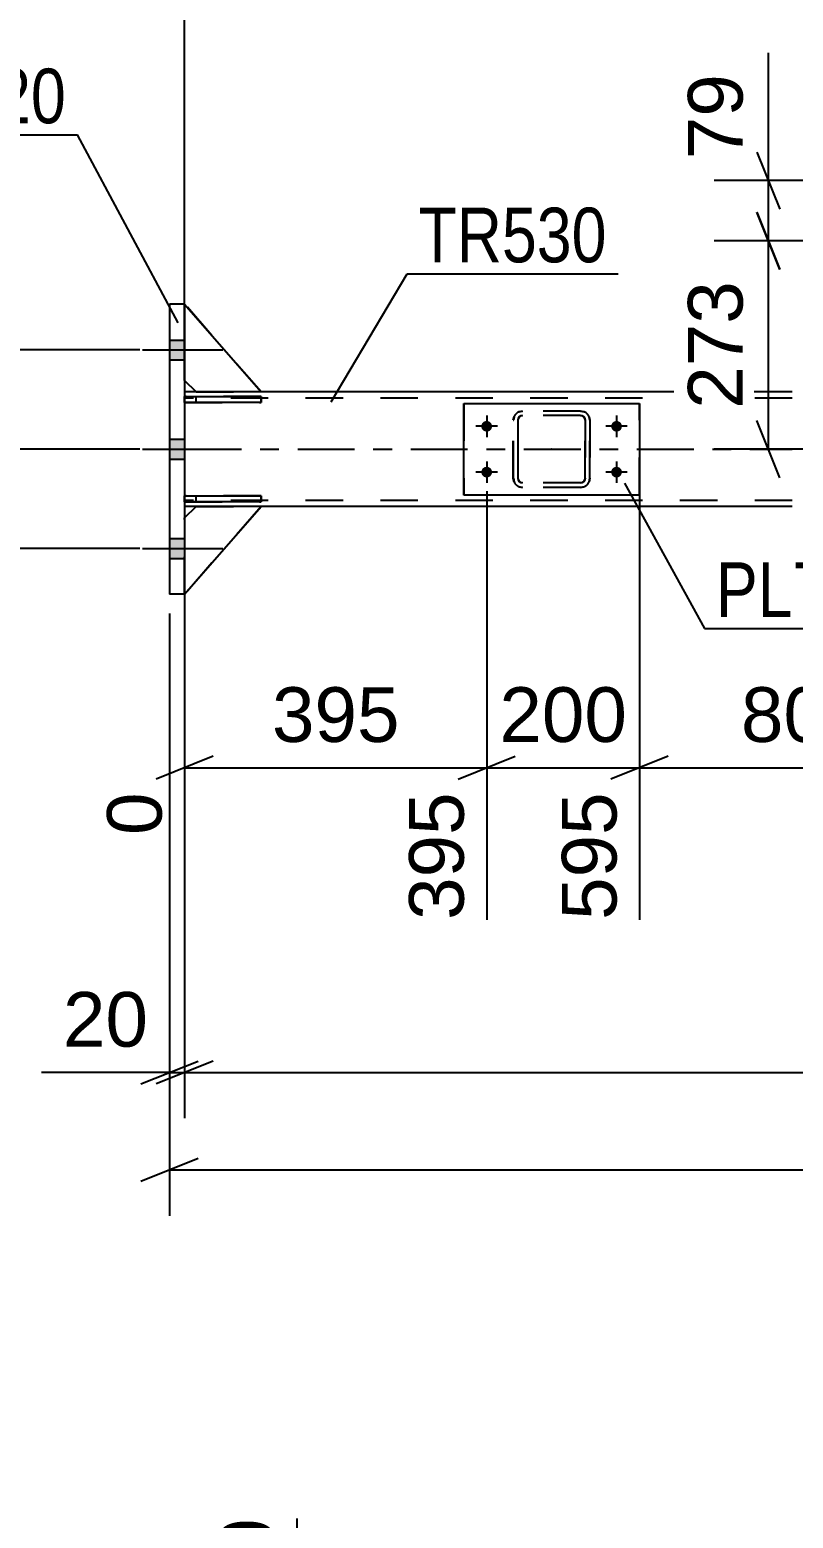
# Model space of a CAD drawing. Header units: millimetres. Extents: x -54 to 787, y -402 to 192.
# Drawn here: x 3.4 to 43.3, y 71.4 to 149.4 of the extents above; entities that cross this region are included whole.
import ezdxf

# ---------------------------------------------------------------- set-up
doc = ezdxf.new("R2010")
doc.units = ezdxf.units.MM
doc.linetypes.add('DXK_LINE_DOT2', pattern=[3.9198, 1.9599, -1.9599])
doc.linetypes.add('DXK_LINE_DOT3', pattern=[5.9187, 2.979, -0.9799, 0.9799, -0.9799])
doc.styles.add('Arial', font='ARIAL.TTF', dxfattribs={"height": 0.2})
doc.styles.add('Arial Narrow', font='ARIALN.TTF', dxfattribs={"height": 0.2})

# ---------------------------------------------------------------- blocks, each defined once
blk = doc.blocks.new('Bolt-122573057-1853 - 1638')
at = {"linetype": 'Continuous'}
for points in [[(27.018, 128.635), (27.024, 128.693), (27.042, 128.749), (27.071, 128.799), (27.11, 128.843), (27.158, 128.877), (27.211, 128.901), (27.269, 128.913), (27.327, 128.913), (27.384, 128.901), (27.438, 128.877), (27.485, 128.843), (27.524, 128.799), (27.554, 128.749), (27.572, 128.693), (27.578, 128.635), (27.572, 128.577), (27.554, 128.521), (27.524, 128.47), (27.485, 128.427), (27.438, 128.392), (27.384, 128.369), (27.327, 128.356), (27.269, 128.356), (27.211, 128.369), (27.158, 128.392), (27.11, 128.427), (27.071, 128.47), (27.042, 128.521), (27.024, 128.577)], [(33.818, 128.635), (33.824, 128.693), (33.842, 128.749), (33.871, 128.799), (33.91, 128.843), (33.958, 128.877), (34.011, 128.901), (34.069, 128.913), (34.127, 128.913), (34.184, 128.901), (34.238, 128.877), (34.285, 128.843), (34.324, 128.799), (34.354, 128.749), (34.372, 128.693), (34.378, 128.635), (34.372, 128.577), (34.354, 128.521), (34.324, 128.47), (34.285, 128.427), (34.238, 128.392), (34.184, 128.369), (34.127, 128.356), (34.069, 128.356), (34.011, 128.369), (33.958, 128.392), (33.91, 128.427), (33.871, 128.47), (33.842, 128.521), (33.824, 128.577)], [(27.018, 126.235), (27.024, 126.293), (27.042, 126.349), (27.071, 126.399), (27.11, 126.443), (27.158, 126.477), (27.211, 126.501), (27.269, 126.513), (27.327, 126.513), (27.384, 126.501), (27.438, 126.477), (27.485, 126.443), (27.524, 126.399), (27.554, 126.349), (27.572, 126.293), (27.578, 126.235), (27.572, 126.177), (27.554, 126.121), (27.524, 126.07), (27.485, 126.027), (27.438, 125.992), (27.384, 125.969), (27.327, 125.956), (27.269, 125.956), (27.211, 125.969), (27.158, 125.992), (27.11, 126.027), (27.071, 126.07), (27.042, 126.121), (27.024, 126.177)], [(33.818, 126.235), (33.824, 126.293), (33.842, 126.349), (33.871, 126.399), (33.91, 126.443), (33.958, 126.477), (34.011, 126.501), (34.069, 126.513), (34.127, 126.513), (34.184, 126.501), (34.238, 126.477), (34.285, 126.443), (34.324, 126.399), (34.354, 126.349), (34.372, 126.293), (34.378, 126.235), (34.372, 126.177), (34.354, 126.121), (34.324, 126.07), (34.285, 126.027), (34.238, 125.992), (34.184, 125.969), (34.127, 125.956), (34.069, 125.956), (34.011, 125.969), (33.958, 125.992), (33.91, 126.027), (33.871, 126.07), (33.842, 126.121), (33.824, 126.177)]]:
    blk.add_hatch(color=1, dxfattribs=at).paths.add_polyline_path(points)
at = {"color": 1, "linetype": 'Continuous'}
for p, q in [((27.858, 128.635), (26.738, 128.635)), ((27.298, 129.195), (27.298, 128.075)), ((34.658, 128.635), (33.538, 128.635)), ((34.098, 129.195), (34.098, 128.075)), ((27.298, 126.795), (27.298, 125.675)), ((34.098, 126.795), (34.098, 125.675)), ((27.858, 126.235), (26.738, 126.235)), ((34.658, 126.235), (33.538, 126.235))]:
    blk.add_line(p, q, dxfattribs=at)
blk = doc.blocks.new('Part-122573057-1840 - 1638')
at = {"color": 7, "linetype": 'DXK_LINE_DOT2'}
for p, q in [((28.989, 129.398), (29.173, 129.435)), ((29.178, 129.435), (28.994, 129.398)), ((32.218, 129.435), (29.173, 129.435)), ((32.213, 129.435), (32.397, 129.398)), ((32.401, 129.398), (32.218, 129.435)), ((28.693, 128.955), (28.73, 129.139)), ((28.693, 128.955), (28.698, 128.955)), ((28.693, 125.915), (28.693, 128.955)), ((28.734, 129.139), (28.698, 128.955)), ((28.698, 125.915), (28.698, 128.955)), ((28.951, 129.047), (28.933, 128.955)), ((28.938, 128.955), (28.933, 128.955)), ((28.933, 128.955), (28.933, 125.915)), ((28.938, 128.955), (28.956, 129.047)), ((28.938, 125.915), (28.938, 128.955)), ((29.003, 129.125), (28.951, 129.047)), ((28.956, 129.047), (29.008, 129.125)), ((28.989, 129.398), (28.994, 129.398)), ((29.081, 129.177), (29.003, 129.125)), ((29.008, 129.125), (29.086, 129.177)), ((29.173, 129.195), (29.081, 129.177)), ((29.086, 129.177), (29.178, 129.195)), ((32.218, 129.195), (29.173, 129.195)), ((32.305, 129.177), (32.213, 129.195)), ((32.218, 129.195), (32.31, 129.177)), ((32.305, 129.177), (32.31, 129.177)), ((32.383, 129.125), (32.305, 129.177)), ((32.31, 129.177), (32.387, 129.125)), ((32.435, 129.047), (32.383, 129.125)), ((32.387, 129.125), (32.439, 129.047)), ((32.453, 128.955), (32.435, 129.047)), ((32.439, 129.047), (32.458, 128.955)), ((32.458, 128.955), (32.453, 128.955)), ((32.453, 128.955), (32.453, 125.915)), ((32.458, 125.915), (32.458, 128.955)), ((32.657, 129.139), (32.693, 128.955)), ((32.698, 128.955), (32.661, 129.139)), ((32.698, 128.955), (32.693, 128.955)), ((32.693, 128.955), (32.693, 125.915)), ((32.698, 125.915), (32.698, 128.955)), ((28.698, 125.915), (28.693, 125.915)), ((28.73, 125.731), (28.693, 125.915)), ((28.698, 125.915), (28.734, 125.731)), ((28.933, 125.915), (28.938, 125.915)), ((28.933, 125.915), (28.951, 125.823)), ((28.956, 125.823), (28.938, 125.915)), ((28.951, 125.823), (29.003, 125.745)), ((29.008, 125.745), (28.956, 125.823)), ((29.003, 125.745), (29.081, 125.693)), ((29.086, 125.693), (29.008, 125.745)), ((29.081, 125.693), (29.173, 125.675)), ((29.178, 125.675), (29.086, 125.693)), ((32.218, 125.675), (29.173, 125.675)), ((32.213, 125.675), (32.305, 125.693)), ((32.31, 125.693), (32.218, 125.675)), ((32.305, 125.693), (32.383, 125.745)), ((32.305, 125.693), (32.31, 125.693)), ((32.387, 125.745), (32.31, 125.693)), ((32.383, 125.745), (32.435, 125.823)), ((32.439, 125.823), (32.387, 125.745)), ((32.435, 125.823), (32.453, 125.915)), ((32.458, 125.915), (32.439, 125.823)), ((32.453, 125.915), (32.458, 125.915)), ((32.693, 125.915), (32.657, 125.731)), ((32.661, 125.731), (32.698, 125.915)), ((32.693, 125.915), (32.698, 125.915)), ((28.989, 125.471), (28.994, 125.471)), ((29.173, 125.435), (28.989, 125.471)), ((28.994, 125.471), (29.178, 125.435)), ((32.218, 125.435), (29.173, 125.435)), ((32.397, 125.471), (32.213, 125.435)), ((32.218, 125.435), (32.401, 125.471))]:
    blk.add_line(p, q, dxfattribs=at)
at = {"color": 7, "linetype": 'DXK_LINE_DOT3'}
blk.add_line((30.701, 127.435), (30.69, 127.435), dxfattribs=at)
at = {"color": 7, "linetype": 'DXK_LINE_DOT2'}
for centre, start, end in [((29.173, 128.955), 112.5, 157.5), ((29.178, 128.955), 112.5, 157.5), ((32.213, 128.955), 22.5, 67.5), ((32.218, 128.955), 22.5, 67.5), ((29.173, 125.915), 202.5, 247.5), ((29.178, 125.915), 202.5, 247.5), ((32.213, 125.915), 292.5, 337.5), ((32.218, 125.915), 292.5, 337.5)]:
    blk.add_arc(centre, 0.48, start, end, dxfattribs=at)
blk = doc.blocks.new('Bolt-122573057-1795 - 1638')
at = {"linetype": 'Continuous'}
for points in [[(10.684, 133.155), (10.684, 132.115), (11.484, 132.115), (11.484, 133.155)], [(10.684, 133.155), (10.684, 132.115), (11.484, 132.115), (11.484, 133.155)], [(10.684, 133.155), (10.684, 132.115), (11.484, 132.115), (11.484, 133.155)], [(10.684, 127.955), (10.684, 126.915), (11.484, 126.915), (11.484, 127.955)], [(10.684, 127.955), (10.684, 126.915), (11.484, 126.915), (11.484, 127.955)], [(10.684, 122.755), (10.684, 121.715), (11.484, 121.715), (11.484, 122.755)], [(10.684, 122.755), (10.684, 121.715), (11.484, 121.715), (11.484, 122.755)], [(10.684, 122.755), (10.684, 121.715), (11.484, 121.715), (11.484, 122.755)]]:
    blk.add_hatch(color=1, dxfattribs=at).paths.add_polyline_path(points)
at = {"color": 1, "linetype": 'Continuous'}
for p, q in [((9.284, 132.635), (13.484, 132.635)), ((9.284, 132.635), (13.484, 132.635)), ((9.284, 132.635), (13.484, 132.635)), ((10.684, 133.155), (11.484, 133.155)), ((10.684, 133.155), (11.484, 133.155)), ((10.684, 133.155), (11.484, 133.155)), ((10.684, 132.115), (11.484, 132.115)), ((10.684, 132.115), (11.484, 132.115)), ((10.684, 132.115), (11.484, 132.115)), ((10.684, 127.955), (11.484, 127.955)), ((10.684, 127.955), (11.484, 127.955)), ((9.284, 127.435), (13.484, 127.435)), ((9.284, 127.435), (13.484, 127.435)), ((10.684, 126.915), (11.484, 126.915)), ((10.684, 126.915), (11.484, 126.915)), ((10.684, 122.755), (11.484, 122.755)), ((10.684, 122.755), (11.484, 122.755)), ((10.684, 122.755), (11.484, 122.755)), ((9.284, 122.235), (13.484, 122.235)), ((9.284, 122.235), (13.484, 122.235)), ((9.284, 122.235), (13.484, 122.235)), ((10.684, 121.715), (11.484, 121.715)), ((10.684, 121.715), (11.484, 121.715)), ((10.684, 121.715), (11.484, 121.715))]:
    blk.add_line(p, q, dxfattribs=at)
blk = doc.blocks.new('Part-122573057-1802 - 1638')
at = {"color": 2, "linetype": 'Continuous'}
for p, q in [((12.084, 130.435), (11.484, 130.435)), ((43.298, 130.435), (15.484, 130.435)), ((12.084, 124.435), (11.484, 124.435)), ((43.298, 124.435), (15.484, 124.435))]:
    blk.add_line(p, q, dxfattribs=at)
at = {"color": 7, "linetype": 'DXK_LINE_DOT2'}
for p, q in [((11.484, 130.435), (11.484, 124.435)), ((15.484, 130.435), (12.084, 130.435)), ((43.298, 130.115), (11.484, 130.115)), ((43.298, 124.755), (11.484, 124.755)), ((15.484, 124.435), (12.084, 124.435))]:
    blk.add_line(p, q, dxfattribs=at)
at = {"color": 7, "linetype": 'DXK_LINE_DOT3'}
blk.add_line((11.484, 127.435), (43.298, 127.435), dxfattribs=at)
blk = doc.blocks.new('Part-122573057-1817 - 1638')
at = {"color": 2, "linetype": 'Continuous'}
for p, q in [((26.098, 125.035), (26.098, 129.835)), ((26.098, 129.835), (26.098, 129.835)), ((26.098, 129.835), (35.298, 129.835)), ((35.298, 129.835), (35.298, 125.035)), ((26.098, 125.035), (26.098, 125.035)), ((35.298, 125.035), (26.098, 125.035))]:
    blk.add_line(p, q, dxfattribs=at)
at = {"color": 7, "linetype": 'DXK_LINE_DOT2'}
for p, q in [((26.098, 129.835), (26.098, 125.035)), ((26.098, 129.835), (26.098, 129.835)), ((35.298, 125.035), (35.298, 129.835)), ((26.098, 125.035), (26.098, 125.035))]:
    blk.add_line(p, q, dxfattribs=at)
blk = doc.blocks.new('Part-122573057-1883 - 1638')
at = {"color": 7, "linetype": 'DXK_LINE_DOT2'}
for p, q in [((15.484, 130.435), (11.484, 135.035)), ((11.484, 135.035), (11.484, 131.035)), ((11.484, 131.035), (12.084, 130.435)), ((12.084, 130.435), (15.484, 130.435))]:
    blk.add_line(p, q, dxfattribs=at)
blk = doc.blocks.new('Part-122573057-1884 - 1638')
at = {"color": 2, "linetype": 'Continuous'}
for p, q in [((11.484, 135.035), (15.484, 130.435)), ((12.084, 130.435), (11.484, 131.035)), ((15.484, 130.435), (12.084, 130.435))]:
    blk.add_line(p, q, dxfattribs=at)
at = {"color": 7, "linetype": 'DXK_LINE_DOT2'}
blk.add_line((11.484, 131.035), (11.484, 135.035), dxfattribs=at)
blk = doc.blocks.new('Part-122573057-1913 - 1638')
at = {"color": 7, "linetype": 'DXK_LINE_DOT2'}
for p, q in [((11.484, 123.835), (12.084, 124.435)), ((15.484, 124.435), (11.484, 119.835)), ((12.084, 124.435), (15.484, 124.435)), ((11.484, 119.835), (11.484, 123.835))]:
    blk.add_line(p, q, dxfattribs=at)
blk = doc.blocks.new('Part-122573057-1914 - 1638')
at = {"color": 2, "linetype": 'Continuous'}
for p, q in [((12.084, 124.435), (11.484, 123.835)), ((11.484, 119.835), (15.484, 124.435)), ((15.484, 124.435), (12.084, 124.435))]:
    blk.add_line(p, q, dxfattribs=at)
at = {"color": 7, "linetype": 'DXK_LINE_DOT2'}
blk.add_line((11.484, 123.835), (11.484, 119.835), dxfattribs=at)
blk = doc.blocks.new('Part-122573057-1915 - 1638')
at = {"color": 2, "linetype": 'Continuous'}
for p, q in [((11.484, 130.195), (15.484, 130.195)), ((11.484, 130.195), (11.484, 129.875)), ((15.484, 130.195), (15.484, 129.875)), ((15.484, 129.875), (11.484, 129.875))]:
    blk.add_line(p, q, dxfattribs=at)
at = {"color": 7, "linetype": 'DXK_LINE_DOT2'}
for p, q in [((11.484, 129.875), (11.484, 130.195)), ((12.084, 129.875), (12.084, 130.195))]:
    blk.add_line(p, q, dxfattribs=at)
blk = doc.blocks.new('Part-122573057-1959 - 1638')
at = {"color": 7, "linetype": 'DXK_LINE_DOT2'}
for p, q in [((15.484, 130.195), (11.484, 130.195)), ((11.484, 130.195), (11.484, 129.875)), ((11.484, 129.875), (11.484, 130.195)), ((12.084, 129.875), (12.084, 130.195)), ((15.484, 129.875), (15.484, 130.195)), ((11.484, 129.875), (15.484, 129.875))]:
    blk.add_line(p, q, dxfattribs=at)
blk = doc.blocks.new('Part-122573057-2014 - 1638')
at = {"color": 7, "linetype": 'DXK_LINE_DOT2'}
for p, q in [((15.484, 124.995), (11.484, 124.995)), ((11.484, 124.995), (11.484, 124.675)), ((11.484, 124.675), (11.484, 124.995)), ((12.084, 124.675), (12.084, 124.995)), ((15.484, 124.675), (15.484, 124.995)), ((11.484, 124.675), (15.484, 124.675))]:
    blk.add_line(p, q, dxfattribs=at)
blk = doc.blocks.new('Part-122573057-2038 - 1638')
at = {"color": 2, "linetype": 'Continuous'}
for p, q in [((11.484, 135.035), (10.684, 135.035)), ((10.684, 135.035), (10.684, 119.835)), ((11.484, 135.035), (11.484, 119.835)), ((11.484, 119.835), (10.684, 119.835))]:
    blk.add_line(p, q, dxfattribs=at)
blk = doc.blocks.new('Part-122573057-2062 - 1638')
at = {"color": 2, "linetype": 'Continuous'}
for p, q in [((11.484, 124.995), (15.484, 124.995)), ((11.484, 124.995), (11.484, 124.675)), ((15.484, 124.995), (15.484, 124.675)), ((15.484, 124.675), (11.484, 124.675))]:
    blk.add_line(p, q, dxfattribs=at)
at = {"color": 7, "linetype": 'DXK_LINE_DOT2'}
for p, q in [((11.484, 124.675), (11.484, 124.995)), ((12.084, 124.675), (12.084, 124.995))]:
    blk.add_line(p, q, dxfattribs=at)
blk = doc.blocks.new('StraightDimension-122573057-8316 - 2998')
at = {"color": 7, "linetype": 'Continuous'}
for p, q in [((17.373, 18.239), (17.373, 71.423)), ((0.16, 4), (0.16, 62.475)), ((1.66, 59.552), (-1.34, 58.352)), ((15.873, 58.352), (18.873, 59.552)), ((0.16, 58.952), (17.373, 58.952))]:
    blk.add_line(p, q, dxfattribs=at)
at = {"color": 0}
blk.add_wipeout([(12.702, 59.702), (12.702, 63.902), (4.831, 63.902), (4.831, 59.702)], dxfattribs=at)
at = {"color": 3, "style": 'Arial'}
blk.add_text('430', height=2.8652, dxfattribs=at).set_placement((5.431, 60.302))
at = {"color": 0, "linetype": 'Continuous'}
for points in [[(16.773, 72.023), (12.573, 72.023), (12.573, 64.152), (16.773, 64.152)], [(-0.44, 63.075), (-4.64, 63.075), (-4.64, 59.652), (-0.44, 59.652)]]:
    blk.add_wipeout(points, dxfattribs=at)
at = {"color": 3, "linetype": 'Continuous', "style": 'Arial'}
for s, height, p in [('430', 2.8652, (16.173, 64.752)), ('0', 2.865, (-1.04, 60.252))]:
    blk.add_text(s, height=height, rotation=90.00021, dxfattribs=at).set_placement(p)
blk = doc.blocks.new('StraightDimension-122573057-2337 - 1638')
at = {"color": 7, "linetype": 'Continuous'}
for p, q in [((42.05, 141.502), (42.05, 148.2)), ((42.05, 141.502), (42.05, 148.2)), ((41.45, 143.002), (42.65, 140.002)), ((62.472, 141.502), (39.2, 141.502)), ((42.05, 138.348), (42.05, 141.502)), ((42.65, 136.848), (41.45, 139.848)), ((58.198, 138.348), (39.2, 138.348))]:
    blk.add_line(p, q, dxfattribs=at)
at = {"color": 0}
blk.add_wipeout([(41.3, 147.675), (37.1, 147.675), (37.1, 142.027), (41.3, 142.027)], dxfattribs=at)
at = {"color": 3, "style": 'Arial'}
blk.add_text('79', height=2.8652, rotation=90.00021, dxfattribs=at).set_placement((40.7, 142.627))
blk = doc.blocks.new('StraightDimension-122573057-7129 - 1638')
at = {"color": 7, "linetype": 'Continuous'}
for p, q in [((27.298, 125.235), (27.298, 102.782)), ((11.484, 123.435), (11.484, 107.23)), ((12.984, 111.353), (9.984, 110.153)), ((11.484, 110.753), (27.298, 110.753)), ((25.798, 110.153), (28.798, 111.353))]:
    blk.add_line(p, q, dxfattribs=at)
at = {"color": 0}
blk.add_wipeout([(23.327, 111.503), (23.327, 115.703), (15.456, 115.703), (15.456, 111.503)], dxfattribs=at)
at = {"color": 3, "style": 'Arial'}
blk.add_text('395', height=2.8652, dxfattribs=at).set_placement((16.056, 112.103))
at = {"color": 0, "linetype": 'Continuous'}
for points in [[(10.884, 110.053), (6.684, 110.053), (6.684, 106.63), (10.884, 106.63)], [(26.698, 110.053), (22.498, 110.053), (22.498, 102.182), (26.698, 102.182)]]:
    blk.add_wipeout(points, dxfattribs=at)
at = {"color": 3, "linetype": 'Continuous', "style": 'Arial'}
for s, height, p in [('0', 2.865, (10.284, 107.23)), ('395', 2.8652, (26.098, 102.782))]:
    blk.add_text(s, height=height, rotation=90.00021, dxfattribs=at).set_placement(p)
blk = doc.blocks.new('StraightDimension-122573057-2592 - 1638')
at = {"color": 7, "linetype": 'Continuous'}
for p, q in [((-1.741, 128.935), (-0.541, 125.935)), ((9.139, 127.435), (-3.991, 127.435)), ((-1.141, 122.235), (-1.141, 127.435)), ((-0.541, 120.735), (-1.741, 123.735)), ((9.139, 122.235), (-3.991, 122.235)), ((-1.141, 122.235), (-1.141, 113.314)), ((-1.141, 122.235), (-1.141, 113.314))]:
    blk.add_line(p, q, dxfattribs=at)
at = {"color": 0}
blk.add_wipeout([(-1.891, 121.71), (-6.091, 121.71), (-6.091, 113.839), (-1.891, 113.839)], dxfattribs=at)
at = {"color": 3, "style": 'Arial'}
blk.add_text('130', height=2.8652, rotation=90.00021, dxfattribs=at).set_placement((-2.491, 114.439))
blk = doc.blocks.new('StraightDimension-122573057-2311 - 1638')
at = {"color": 7, "linetype": 'Continuous'}
for p, q in [((59.198, 139.348), (59.198, 165.429)), ((11.484, 131.435), (11.484, 158.758)), ((12.984, 155.835), (9.984, 154.635)), ((11.484, 155.235), (59.198, 155.235)), ((57.698, 154.635), (60.698, 155.835))]:
    blk.add_line(p, q, dxfattribs=at)
at = {"color": 0}
blk.add_wipeout([(40.389, 155.985), (40.389, 160.185), (30.294, 160.185), (30.294, 155.985)], dxfattribs=at)
at = {"color": 3, "style": 'Arial'}
blk.add_text('1561', height=2.8652, dxfattribs=at).set_placement((30.894, 156.585))
at = {"color": 0, "linetype": 'Continuous'}
for points in [[(58.598, 166.029), (54.398, 166.029), (54.398, 155.935), (58.598, 155.935)], [(10.884, 159.358), (6.684, 159.358), (6.684, 155.935), (10.884, 155.935)]]:
    blk.add_wipeout(points, dxfattribs=at)
at = {"color": 3, "linetype": 'Continuous', "style": 'Arial'}
for s, height, p in [('1561', 2.8652, (57.998, 156.535)), ('0', 2.865, (10.284, 156.535))]:
    blk.add_text(s, height=height, rotation=90.00021, dxfattribs=at).set_placement(p)
blk = doc.blocks.new('StraightDimension-122573057-2320 - 1638')
at = {"color": 7, "linetype": 'Continuous'}
for p, q in [((41.45, 139.848), (42.65, 136.848)), ((58.198, 138.348), (39.2, 138.348)), ((42.05, 127.435), (42.05, 138.348)), ((42.65, 125.935), (41.45, 128.935)), ((58.175, 127.435), (39.2, 127.435))]:
    blk.add_line(p, q, dxfattribs=at)
at = {"color": 0}
blk.add_wipeout([(41.3, 136.827), (37.1, 136.827), (37.1, 128.956), (41.3, 128.956)], dxfattribs=at)
at = {"color": 3, "style": 'Arial'}
blk.add_text('273', height=2.8652, rotation=90.00021, dxfattribs=at).set_placement((40.7, 129.556))
blk = doc.blocks.new('StraightDimension-122573057-2435 - 1638')
at = {"color": 7, "linetype": 'Continuous'}
for p, q in [((10.684, 118.835), (10.684, 92.391)), ((11.484, 118.835), (11.484, 92.391)), ((9.184, 94.191), (12.184, 95.391)), ((12.984, 95.391), (9.984, 94.191)), ((10.684, 94.791), (3.987, 94.791)), ((10.684, 94.791), (3.987, 94.791)), ((10.684, 94.791), (11.484, 94.791))]:
    blk.add_line(p, q, dxfattribs=at)
at = {"color": 0}
blk.add_wipeout([(10.159, 95.541), (10.159, 99.741), (4.512, 99.741), (4.512, 95.541)], dxfattribs=at)
at = {"color": 3, "style": 'Arial'}
blk.add_text('20', height=2.8652, dxfattribs=at).set_placement((5.112, 96.141))
blk = doc.blocks.new('StraightDimension-122573057-2451 - 1638')
at = {"color": 7, "linetype": 'Continuous'}
for p, q in [((11.484, 118.835), (11.484, 92.391)), ((12.984, 95.391), (9.984, 94.191)), ((11.484, 94.791), (680.083, 94.791))]:
    blk.add_line(p, q, dxfattribs=at)
blk = doc.blocks.new('StraightDimension-122573057-2517 - 1638')
at = {"color": 7, "linetype": 'Continuous'}
for p, q in [((10.684, 118.835), (10.684, 87.285)), ((12.184, 90.285), (9.184, 89.085)), ((10.684, 89.685), (680.883, 89.685))]:
    blk.add_line(p, q, dxfattribs=at)
blk = doc.blocks.new('StraightDimension-122573057-2582 - 1638')
at = {"color": 7, "linetype": 'Continuous'}
for p, q in [((-1.141, 132.635), (-1.141, 141.556)), ((-1.141, 132.635), (-1.141, 141.556)), ((-1.741, 134.135), (-0.541, 131.135)), ((9.139, 132.635), (-3.991, 132.635)), ((-1.141, 127.435), (-1.141, 132.635)), ((-0.541, 125.935), (-1.741, 128.935)), ((9.139, 127.435), (-3.991, 127.435))]:
    blk.add_line(p, q, dxfattribs=at)
at = {"color": 0}
blk.add_wipeout([(-1.891, 141.031), (-6.091, 141.031), (-6.091, 133.16), (-1.891, 133.16)], dxfattribs=at)
at = {"color": 3, "style": 'Arial'}
blk.add_text('130', height=2.8652, rotation=90.00021, dxfattribs=at).set_placement((-2.491, 133.76))
blk = doc.blocks.new('StraightDimension-122573057-7127 - 1638')
at = {"color": 7, "linetype": 'Continuous'}
for p, q in [((35.298, 125.235), (35.298, 102.782)), ((52.598, 125.235), (52.598, 100.559)), ((36.798, 111.353), (33.798, 110.153)), ((35.298, 110.753), (52.598, 110.753)), ((51.098, 110.153), (54.098, 111.353))]:
    blk.add_line(p, q, dxfattribs=at)
at = {"color": 0}
blk.add_wipeout([(47.883, 111.503), (47.883, 115.703), (40.012, 115.703), (40.012, 111.503)], dxfattribs=at)
at = {"color": 3, "style": 'Arial'}
blk.add_text('800', height=2.8652, dxfattribs=at).set_placement((40.612, 112.103))
at = {"color": 0, "linetype": 'Continuous'}
blk.add_wipeout([(51.998, 110.053), (47.798, 110.053), (47.798, 99.959), (51.998, 99.959)], dxfattribs=at)
at = {"color": 3, "linetype": 'Continuous', "style": 'Arial'}
blk.add_text('1396', height=2.8652, rotation=90.00021, dxfattribs=at).set_placement((51.398, 100.559))
blk = doc.blocks.new('StraightDimension-122573057-7128 - 1638')
at = {"color": 7, "linetype": 'Continuous'}
for p, q in [((27.298, 125.235), (27.298, 102.782)), ((35.298, 125.235), (35.298, 102.782)), ((25.798, 110.153), (28.798, 111.353)), ((27.298, 110.753), (35.298, 110.753)), ((36.798, 111.353), (33.798, 110.153))]:
    blk.add_line(p, q, dxfattribs=at)
at = {"color": 0}
blk.add_wipeout([(35.233, 111.503), (35.233, 115.703), (27.362, 115.703), (27.362, 111.503)], dxfattribs=at)
at = {"color": 0, "linetype": 'Continuous'}
blk.add_wipeout([(34.698, 110.053), (30.498, 110.053), (30.498, 102.182), (34.698, 102.182)], dxfattribs=at)
at = {"color": 3, "style": 'Arial'}
blk.add_text('200', height=2.8652, dxfattribs=at).set_placement((27.962, 112.103))
at = {"color": 3, "linetype": 'Continuous', "style": 'Arial'}
blk.add_text('595', height=2.8652, rotation=90.00021, dxfattribs=at).set_placement((34.098, 102.782))
blk = doc.blocks.new('Mark-122573057-1798 - 1638')
at = {"color": 30, "linetype": 'Continuous'}
for p, q in [((19.163, 129.911), (23.126, 136.624)), ((23.126, 136.624), (34.19, 136.624))]:
    blk.add_line(p, q, dxfattribs=at)
at = {"color": 0}
blk.add_wipeout([(33.59, 137.224), (33.59, 140.224), (23.726, 140.224), (23.726, 137.224)], dxfattribs=at)
blk.add_wipeout([(33.59, 137.224), (33.59, 140.224), (23.726, 140.224), (23.726, 137.224)], dxfattribs=at)
at = {"color": 3, "style": 'Arial Narrow'}
blk.add_text('TR530', height=2.8633, dxfattribs=at).set_placement((23.726, 137.224))
blk = doc.blocks.new('Mark-122573057-1813 - 1638')
at = {"color": 30, "linetype": 'Continuous'}
for p, q in [((34.508, 125.665), (38.702, 118.046)), ((38.702, 118.046), (49.406, 118.046))]:
    blk.add_line(p, q, dxfattribs=at)
at = {"color": 0}
blk.add_wipeout([(48.806, 118.646), (48.806, 121.646), (39.302, 121.646), (39.302, 118.646)], dxfattribs=at)
blk.add_wipeout([(48.806, 118.646), (48.806, 121.646), (39.302, 121.646), (39.302, 118.646)], dxfattribs=at)
at = {"color": 3, "style": 'Arial Narrow'}
blk.add_text('PL760', height=2.8633, dxfattribs=at).set_placement((39.302, 118.646))
blk = doc.blocks.new('Mark-122573057-2034 - 1638')
at = {"color": 30, "linetype": 'Continuous'}
for p in [(-3.362, 143.906), (11.143, 134.047)]:
    blk.add_line(p, (5.877, 143.906), dxfattribs=at)
at = {"color": 0}
blk.add_wipeout([(5.277, 144.506), (5.277, 147.506), (-2.762, 147.506), (-2.762, 144.506)], dxfattribs=at)
blk.add_wipeout([(5.277, 144.506), (5.277, 147.506), (-2.762, 147.506), (-2.762, 144.506)], dxfattribs=at)
at = {"color": 3, "style": 'Arial Narrow'}
blk.add_text('SP20', height=2.8633, dxfattribs=at).set_placement((-2.762, 144.506))

msp = doc.modelspace()

# ---------------------------------------------------------------- block references
for name in ['StraightDimension-122573057-2337 - 1638', 'Part-122573057-2038 - 1638', 'Part-122573057-1883 - 1638', 'Part-122573057-1884 - 1638', 'Bolt-122573057-1795 - 1638', 'Part-122573057-1802 - 1638', 'Part-122573057-1915 - 1638', 'Part-122573057-1959 - 1638', 'Part-122573057-1817 - 1638', 'Part-122573057-1840 - 1638', 'Bolt-122573057-1853 - 1638', 'Part-122573057-2014 - 1638', 'Part-122573057-2062 - 1638', 'Part-122573057-1913 - 1638', 'Part-122573057-1914 - 1638', 'StraightDimension-122573057-8316 - 2998']:
    msp.add_blockref(name, (0, 0))

# ---------------------------------------------------------------- next in the draw order: block references
for name in ['StraightDimension-122573057-2311 - 1638', 'StraightDimension-122573057-7129 - 1638']:
    msp.add_blockref(name, (0, 0))

# ---------------------------------------------------------------- next in the draw order: block references
for name in ['Mark-122573057-1798 - 1638', 'StraightDimension-122573057-2320 - 1638', 'StraightDimension-122573057-2592 - 1638']:
    msp.add_blockref(name, (0, 0))

# ---------------------------------------------------------------- next in the draw order: block references
for name in ['StraightDimension-122573057-2582 - 1638', 'StraightDimension-122573057-2435 - 1638']:
    msp.add_blockref(name, (0, 0))

# ---------------------------------------------------------------- next in the draw order: block references
for name in ['Mark-122573057-2034 - 1638', 'StraightDimension-122573057-2451 - 1638']:
    msp.add_blockref(name, (0, 0))

# ---------------------------------------------------------------- next in the draw order: block references
msp.add_blockref('StraightDimension-122573057-2517 - 1638', (0, 0))

# ---------------------------------------------------------------- next in the draw order: block references
msp.add_blockref('StraightDimension-122573057-7127 - 1638', (0, 0))

# ---------------------------------------------------------------- next in the draw order: block references
msp.add_blockref('StraightDimension-122573057-7128 - 1638', (0, 0))

# ---------------------------------------------------------------- next in the draw order: block references
msp.add_blockref('Mark-122573057-1813 - 1638', (0, 0))

doc.saveas('drawing.dxf')
